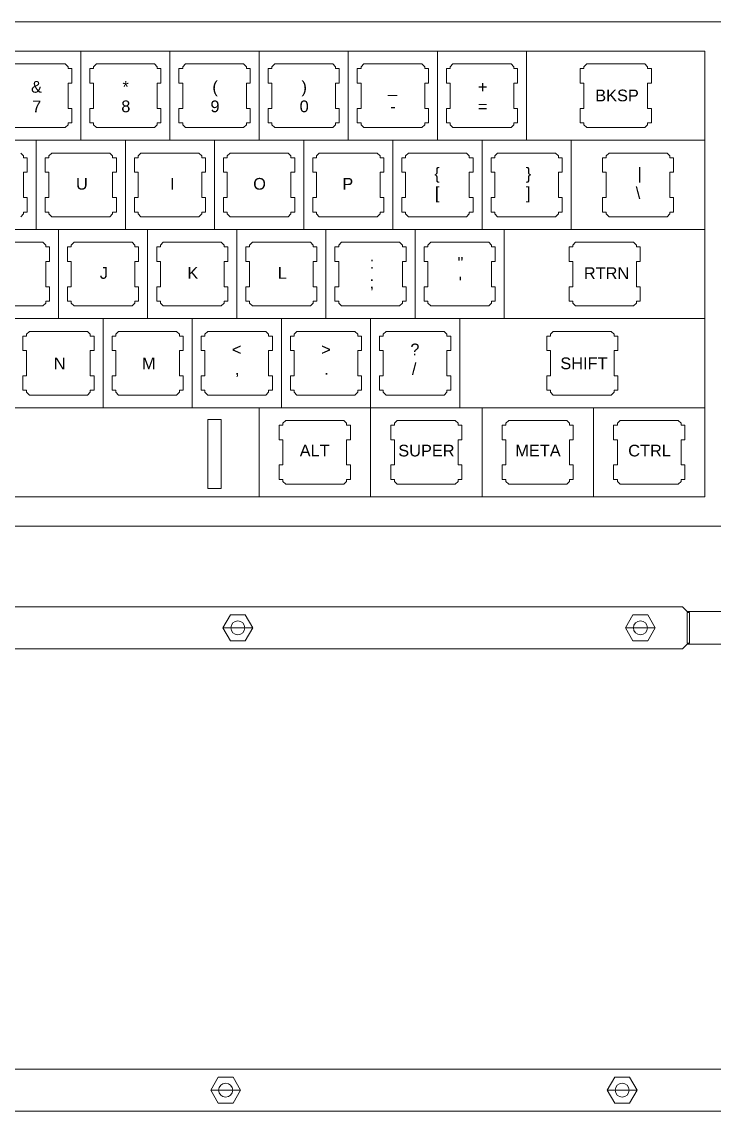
# Model space of a CAD drawing. Header units: millimetres. Extents: x -153 to 534, y -19 to 464.
# Drawn here: x 150.4 to 298.4, y 230.8 to 463.6 of the extents above; entities that cross this region are included whole.
import ezdxf

# ---------------------------------------------------------------- set-up
doc = ezdxf.new("R2010")
doc.units = ezdxf.units.MM
doc.header["$MEASUREMENT"] = 0
doc.layers.add('Keys', color=7, linetype='Continuous', lineweight=0, true_color=0x8a0002)
doc.layers.add('working path', color=250, linetype='Continuous')
doc.styles.get("Standard").update_dxf_attribs({"font": 'arial.ttf'})

msp = doc.modelspace()

# ---------------------------------------------------------------- linework, layer by layer
at = {"layer": 'Keys', "lineweight": 0}
for p, q in [((10.62, 457.28), (296.37, 457.28)), ((163.02, 457.28), (163.02, 438.23)), ((182.07, 457.28), (182.07, 438.23)), ((201.12, 457.28), (201.12, 438.23)), ((220.17, 457.28), (220.17, 438.23)), ((239.22, 457.28), (239.22, 438.23)), ((258.27, 457.28), (258.27, 438.23)), ((296.37, 457.28), (296.37, 362.03)), ((10.62, 438.23), (296.37, 438.23)), ((153.49, 438.23), (153.49, 419.18)), ((172.54, 438.23), (172.54, 419.18)), ((191.59, 438.23), (191.59, 419.18)), ((210.64, 438.23), (210.64, 419.18)), ((210.64, 438.23), (210.64, 419.18)), ((229.69, 438.23), (229.69, 419.18)), ((248.74, 438.23), (248.74, 419.18)), ((267.79, 438.23), (267.79, 419.18)), ((10.62, 419.18), (296.37, 419.18)), ((158.25, 419.18), (158.25, 400.13)), ((177.3, 419.18), (177.3, 400.13)), ((196.35, 419.18), (196.35, 400.13)), ((215.4, 419.18), (215.4, 400.13)), ((234.45, 419.18), (234.45, 400.13)), ((253.5, 419.18), (253.5, 400.13)), ((10.62, 400.13), (296.37, 400.13)), ((167.78, 400.13), (167.78, 381.08)), ((186.83, 400.13), (186.83, 381.08)), ((205.88, 400.13), (205.88, 381.08)), ((224.93, 400.13), (224.93, 381.08)), ((243.98, 400.13), (243.98, 381.08)), ((10.62, 381.08), (296.37, 381.08)), ((201.12, 381.08), (201.12, 362.03)), ((224.93, 381.08), (224.93, 362.03)), ((248.74, 381.08), (248.74, 362.03)), ((272.55, 381.08), (272.55, 362.03)), ((10.62, 362.03), (296.37, 362.03))]:
    msp.add_line(p, q, dxfattribs=at)
at = {"layer": 'working path', "color": 7, "lineweight": 0}
for p, q in [((7.54, 463.55), (380.4, 463.55)), ((147.29, 454.55), (159.69, 454.55)), ((160.29, 453.95), (159.69, 454.55)), ((165.74, 453.95), (166.34, 454.55)), ((166.34, 454.55), (178.74, 454.55)), ((179.34, 453.95), (178.74, 454.55)), ((184.79, 453.95), (185.39, 454.55)), ((185.39, 454.55), (197.79, 454.55)), ((198.39, 453.95), (197.79, 454.55)), ((203.84, 453.95), (204.44, 454.55)), ((204.44, 454.55), (216.84, 454.55)), ((217.44, 453.95), (216.84, 454.55)), ((222.89, 453.95), (223.49, 454.55)), ((223.49, 454.55), (235.89, 454.55)), ((236.49, 453.95), (235.89, 454.55)), ((241.94, 453.95), (242.54, 454.55)), ((242.54, 454.55), (254.94, 454.55)), ((255.54, 453.95), (254.94, 454.55)), ((270.52, 453.95), (271.12, 454.55)), ((271.12, 454.55), (283.52, 454.55)), ((284.12, 453.95), (283.52, 454.55)), ((160.29, 453.55), (160.29, 453.95)), ((161.09, 453.55), (160.29, 453.55)), ((161.09, 453.55), (161.09, 450.45)), ((164.94, 453.55), (164.94, 450.45)), ((164.94, 453.55), (165.74, 453.55)), ((165.74, 453.55), (165.74, 453.95)), ((179.34, 453.55), (179.34, 453.95)), ((180.14, 453.55), (179.34, 453.55)), ((180.14, 453.55), (180.14, 450.45)), ((183.99, 453.55), (183.99, 450.45)), ((183.99, 453.55), (184.79, 453.55)), ((184.79, 453.55), (184.79, 453.95)), ((198.39, 453.55), (198.39, 453.95)), ((199.19, 453.55), (198.39, 453.55)), ((199.19, 453.55), (199.19, 450.45)), ((203.04, 453.55), (203.04, 450.45)), ((203.04, 453.55), (203.84, 453.55)), ((203.84, 453.55), (203.84, 453.95)), ((217.44, 453.55), (217.44, 453.95)), ((218.24, 453.55), (217.44, 453.55)), ((218.24, 453.55), (218.24, 450.45)), ((222.09, 453.55), (222.09, 450.45)), ((222.09, 453.55), (222.89, 453.55)), ((222.89, 453.55), (222.89, 453.95)), ((236.49, 453.55), (236.49, 453.95)), ((237.29, 453.55), (236.49, 453.55)), ((237.29, 453.55), (237.29, 450.45)), ((241.14, 453.55), (241.14, 450.45)), ((241.14, 453.55), (241.94, 453.55)), ((241.94, 453.55), (241.94, 453.95)), ((255.54, 453.55), (255.54, 453.95)), ((256.34, 453.55), (255.54, 453.55)), ((256.34, 453.55), (256.34, 450.45)), ((269.72, 453.55), (269.72, 450.45)), ((269.72, 453.55), (270.52, 453.55)), ((270.52, 453.55), (270.52, 453.95)), ((284.12, 453.55), (284.12, 453.95)), ((284.92, 453.55), (284.12, 453.55)), ((284.92, 453.55), (284.92, 450.45)), ((160.29, 450.45), (160.29, 445.05)), ((160.29, 450.45), (161.09, 450.45)), ((165.74, 450.45), (164.94, 450.45)), ((165.74, 450.45), (165.74, 445.05)), ((179.34, 450.45), (179.34, 445.05)), ((179.34, 450.45), (180.14, 450.45)), ((184.79, 450.45), (183.99, 450.45)), ((184.79, 450.45), (184.79, 445.05)), ((198.39, 450.45), (198.39, 445.05)), ((198.39, 450.45), (199.19, 450.45)), ((203.84, 450.45), (203.04, 450.45)), ((203.84, 450.45), (203.84, 445.05)), ((217.44, 450.45), (217.44, 445.05)), ((217.44, 450.45), (218.24, 450.45)), ((222.89, 450.45), (222.09, 450.45)), ((222.89, 450.45), (222.89, 445.05)), ((236.49, 450.45), (236.49, 445.05)), ((236.49, 450.45), (237.29, 450.45)), ((241.94, 450.45), (241.14, 450.45)), ((241.94, 450.45), (241.94, 445.05)), ((255.54, 450.45), (255.54, 445.05)), ((255.54, 450.45), (256.34, 450.45)), ((270.52, 450.45), (269.72, 450.45)), ((270.52, 450.45), (270.52, 445.05)), ((284.12, 450.45), (284.12, 445.05)), ((284.12, 450.45), (284.92, 450.45)), ((160.29, 445.05), (161.09, 445.05)), ((161.09, 441.95), (161.09, 445.05)), ((164.94, 441.95), (164.94, 445.05)), ((165.74, 445.05), (164.94, 445.05)), ((179.34, 445.05), (180.14, 445.05)), ((180.14, 441.95), (180.14, 445.05)), ((183.99, 441.95), (183.99, 445.05)), ((184.79, 445.05), (183.99, 445.05)), ((198.39, 445.05), (199.19, 445.05)), ((199.19, 441.95), (199.19, 445.05)), ((203.04, 441.95), (203.04, 445.05)), ((203.84, 445.05), (203.04, 445.05)), ((217.44, 445.05), (218.24, 445.05)), ((218.24, 441.95), (218.24, 445.05)), ((222.09, 441.95), (222.09, 445.05)), ((222.89, 445.05), (222.09, 445.05)), ((236.49, 445.05), (237.29, 445.05)), ((237.29, 441.95), (237.29, 445.05)), ((241.14, 441.95), (241.14, 445.05)), ((241.94, 445.05), (241.14, 445.05)), ((255.54, 445.05), (256.34, 445.05)), ((256.34, 441.95), (256.34, 445.05)), ((269.72, 441.95), (269.72, 445.05)), ((270.52, 445.05), (269.72, 445.05)), ((284.12, 445.05), (284.92, 445.05)), ((284.92, 441.95), (284.92, 445.05)), ((147.29, 440.95), (159.69, 440.95)), ((160.29, 441.55), (159.69, 440.95)), ((161.09, 441.95), (160.29, 441.95)), ((160.29, 441.95), (160.29, 441.55)), ((164.94, 441.95), (165.74, 441.95)), ((165.74, 441.95), (165.74, 441.55)), ((165.74, 441.55), (166.34, 440.95)), ((166.34, 440.95), (178.74, 440.95)), ((179.34, 441.55), (178.74, 440.95)), ((180.14, 441.95), (179.34, 441.95)), ((179.34, 441.95), (179.34, 441.55)), ((183.99, 441.95), (184.79, 441.95)), ((184.79, 441.95), (184.79, 441.55)), ((184.79, 441.55), (185.39, 440.95)), ((185.39, 440.95), (197.79, 440.95)), ((198.39, 441.55), (197.79, 440.95)), ((199.19, 441.95), (198.39, 441.95)), ((198.39, 441.95), (198.39, 441.55)), ((203.04, 441.95), (203.84, 441.95)), ((203.84, 441.95), (203.84, 441.55)), ((203.84, 441.55), (204.44, 440.95)), ((204.44, 440.95), (216.84, 440.95)), ((217.44, 441.55), (216.84, 440.95)), ((218.24, 441.95), (217.44, 441.95)), ((217.44, 441.95), (217.44, 441.55)), ((222.09, 441.95), (222.89, 441.95)), ((222.89, 441.95), (222.89, 441.55)), ((222.89, 441.55), (223.49, 440.95)), ((223.49, 440.95), (235.89, 440.95)), ((236.49, 441.55), (235.89, 440.95)), ((237.29, 441.95), (236.49, 441.95)), ((236.49, 441.95), (236.49, 441.55)), ((241.14, 441.95), (241.94, 441.95)), ((241.94, 441.95), (241.94, 441.55)), ((241.94, 441.55), (242.54, 440.95)), ((242.54, 440.95), (254.94, 440.95)), ((255.54, 441.55), (254.94, 440.95)), ((256.34, 441.95), (255.54, 441.95)), ((255.54, 441.95), (255.54, 441.55)), ((269.72, 441.95), (270.52, 441.95)), ((270.52, 441.95), (270.52, 441.55)), ((270.52, 441.55), (271.12, 440.95)), ((271.12, 440.95), (283.52, 440.95)), ((284.12, 441.55), (283.52, 440.95)), ((284.92, 441.95), (284.12, 441.95)), ((284.12, 441.95), (284.12, 441.55)), ((150.77, 434.9), (150.17, 435.5)), ((156.22, 434.9), (156.82, 435.5)), ((156.82, 435.5), (169.22, 435.5)), ((169.82, 434.9), (169.22, 435.5)), ((175.27, 434.9), (175.87, 435.5)), ((175.87, 435.5), (188.27, 435.5)), ((188.87, 434.9), (188.27, 435.5)), ((194.32, 434.9), (194.92, 435.5)), ((194.92, 435.5), (207.32, 435.5)), ((207.92, 434.9), (207.32, 435.5)), ((213.37, 434.9), (213.97, 435.5)), ((213.97, 435.5), (226.37, 435.5)), ((226.97, 434.9), (226.37, 435.5)), ((232.42, 434.9), (233.02, 435.5)), ((233.02, 435.5), (245.42, 435.5)), ((246.02, 434.9), (245.42, 435.5)), ((251.47, 434.9), (252.07, 435.5)), ((252.07, 435.5), (264.47, 435.5)), ((265.07, 434.9), (264.47, 435.5)), ((275.28, 434.9), (275.88, 435.5)), ((275.88, 435.5), (288.28, 435.5)), ((288.88, 434.9), (288.28, 435.5)), ((150.77, 434.5), (150.77, 434.9)), ((151.57, 434.5), (150.77, 434.5)), ((151.57, 434.5), (151.57, 431.4)), ((155.42, 434.5), (155.42, 431.4)), ((155.42, 434.5), (156.22, 434.5)), ((156.22, 434.5), (156.22, 434.9)), ((169.82, 434.5), (169.82, 434.9)), ((170.62, 434.5), (169.82, 434.5)), ((170.62, 434.5), (170.62, 431.4)), ((174.47, 434.5), (174.47, 431.4)), ((174.47, 434.5), (175.27, 434.5)), ((175.27, 434.5), (175.27, 434.9)), ((188.87, 434.5), (188.87, 434.9)), ((189.67, 434.5), (188.87, 434.5)), ((189.67, 434.5), (189.67, 431.4)), ((193.52, 434.5), (193.52, 431.4)), ((193.52, 434.5), (194.32, 434.5)), ((194.32, 434.5), (194.32, 434.9)), ((207.92, 434.5), (207.92, 434.9)), ((208.72, 434.5), (207.92, 434.5)), ((208.72, 434.5), (208.72, 431.4)), ((212.57, 434.5), (212.57, 431.4)), ((212.57, 434.5), (213.37, 434.5)), ((213.37, 434.5), (213.37, 434.9)), ((226.97, 434.5), (226.97, 434.9)), ((227.77, 434.5), (226.97, 434.5)), ((227.77, 434.5), (227.77, 431.4)), ((231.62, 434.5), (231.62, 431.4)), ((231.62, 434.5), (232.42, 434.5)), ((232.42, 434.5), (232.42, 434.9)), ((246.02, 434.5), (246.02, 434.9)), ((246.82, 434.5), (246.02, 434.5)), ((246.82, 434.5), (246.82, 431.4)), ((250.67, 434.5), (250.67, 431.4)), ((250.67, 434.5), (251.47, 434.5)), ((251.47, 434.5), (251.47, 434.9)), ((265.07, 434.5), (265.07, 434.9)), ((265.87, 434.5), (265.07, 434.5)), ((265.87, 434.5), (265.87, 431.4)), ((274.48, 434.5), (274.48, 431.4)), ((274.48, 434.5), (275.28, 434.5)), ((275.28, 434.5), (275.28, 434.9)), ((288.88, 434.5), (288.88, 434.9)), ((289.68, 434.5), (288.88, 434.5)), ((289.68, 434.5), (289.68, 431.4)), ((150.77, 431.4), (150.77, 426)), ((150.77, 431.4), (151.57, 431.4)), ((156.22, 431.4), (155.42, 431.4)), ((156.22, 431.4), (156.22, 426)), ((169.82, 431.4), (169.82, 426)), ((169.82, 431.4), (170.62, 431.4)), ((175.27, 431.4), (174.47, 431.4)), ((175.27, 431.4), (175.27, 426)), ((188.87, 431.4), (188.87, 426)), ((188.87, 431.4), (189.67, 431.4)), ((194.32, 431.4), (193.52, 431.4)), ((194.32, 431.4), (194.32, 426)), ((207.92, 431.4), (207.92, 426)), ((207.92, 431.4), (208.72, 431.4)), ((213.37, 431.4), (212.57, 431.4)), ((213.37, 431.4), (213.37, 426)), ((226.97, 431.4), (226.97, 426)), ((226.97, 431.4), (227.77, 431.4)), ((232.42, 431.4), (231.62, 431.4)), ((232.42, 431.4), (232.42, 426)), ((246.02, 431.4), (246.02, 426)), ((246.02, 431.4), (246.82, 431.4)), ((251.47, 431.4), (250.67, 431.4)), ((251.47, 431.4), (251.47, 426)), ((265.07, 431.4), (265.07, 426)), ((265.07, 431.4), (265.87, 431.4)), ((275.28, 431.4), (274.48, 431.4)), ((275.28, 431.4), (275.28, 426)), ((288.88, 431.4), (288.88, 426)), ((288.88, 431.4), (289.68, 431.4)), ((150.77, 426), (151.57, 426)), ((151.57, 422.9), (151.57, 426)), ((155.42, 422.9), (155.42, 426)), ((156.22, 426), (155.42, 426)), ((169.82, 426), (170.62, 426)), ((170.62, 422.9), (170.62, 426)), ((174.47, 422.9), (174.47, 426)), ((175.27, 426), (174.47, 426)), ((188.87, 426), (189.67, 426)), ((189.67, 422.9), (189.67, 426)), ((193.52, 422.9), (193.52, 426)), ((194.32, 426), (193.52, 426)), ((207.92, 426), (208.72, 426)), ((208.72, 422.9), (208.72, 426)), ((212.57, 422.9), (212.57, 426)), ((213.37, 426), (212.57, 426)), ((226.97, 426), (227.77, 426)), ((227.77, 422.9), (227.77, 426)), ((231.62, 422.9), (231.62, 426)), ((232.42, 426), (231.62, 426)), ((246.02, 426), (246.82, 426)), ((246.82, 422.9), (246.82, 426)), ((250.67, 422.9), (250.67, 426)), ((251.47, 426), (250.67, 426)), ((265.07, 426), (265.87, 426)), ((265.87, 422.9), (265.87, 426)), ((274.48, 422.9), (274.48, 426)), ((275.28, 426), (274.48, 426)), ((288.88, 426), (289.68, 426)), ((289.68, 422.9), (289.68, 426)), ((150.77, 422.5), (150.17, 421.9)), ((151.57, 422.9), (150.77, 422.9)), ((150.77, 422.9), (150.77, 422.5)), ((155.42, 422.9), (156.22, 422.9)), ((156.22, 422.9), (156.22, 422.5)), ((156.22, 422.5), (156.82, 421.9)), ((156.82, 421.9), (169.22, 421.9)), ((169.82, 422.5), (169.22, 421.9)), ((170.62, 422.9), (169.82, 422.9)), ((169.82, 422.9), (169.82, 422.5)), ((174.47, 422.9), (175.27, 422.9)), ((175.27, 422.9), (175.27, 422.5)), ((175.27, 422.5), (175.87, 421.9)), ((175.87, 421.9), (188.27, 421.9)), ((188.87, 422.5), (188.27, 421.9)), ((189.67, 422.9), (188.87, 422.9)), ((188.87, 422.9), (188.87, 422.5)), ((193.52, 422.9), (194.32, 422.9)), ((194.32, 422.9), (194.32, 422.5)), ((194.32, 422.5), (194.92, 421.9)), ((194.92, 421.9), (207.32, 421.9)), ((207.92, 422.5), (207.32, 421.9)), ((208.72, 422.9), (207.92, 422.9)), ((207.92, 422.9), (207.92, 422.5)), ((212.57, 422.9), (213.37, 422.9)), ((213.37, 422.9), (213.37, 422.5)), ((213.37, 422.5), (213.97, 421.9)), ((213.97, 421.9), (226.37, 421.9)), ((226.97, 422.5), (226.37, 421.9)), ((227.77, 422.9), (226.97, 422.9)), ((226.97, 422.9), (226.97, 422.5)), ((231.62, 422.9), (232.42, 422.9)), ((232.42, 422.9), (232.42, 422.5)), ((232.42, 422.5), (233.02, 421.9)), ((233.02, 421.9), (245.42, 421.9)), ((246.02, 422.5), (245.42, 421.9)), ((246.82, 422.9), (246.02, 422.9)), ((246.02, 422.9), (246.02, 422.5)), ((250.67, 422.9), (251.47, 422.9)), ((251.47, 422.9), (251.47, 422.5)), ((251.47, 422.5), (252.07, 421.9)), ((252.07, 421.9), (264.47, 421.9)), ((265.07, 422.5), (264.47, 421.9)), ((265.87, 422.9), (265.07, 422.9)), ((265.07, 422.9), (265.07, 422.5)), ((274.48, 422.9), (275.28, 422.9)), ((275.28, 422.9), (275.28, 422.5)), ((275.28, 422.5), (275.88, 421.9)), ((275.88, 421.9), (288.28, 421.9)), ((288.88, 422.5), (288.28, 421.9)), ((289.68, 422.9), (288.88, 422.9)), ((288.88, 422.9), (288.88, 422.5)), ((142.53, 416.45), (154.93, 416.45)), ((155.53, 415.85), (154.93, 416.45)), ((155.53, 415.45), (155.53, 415.85)), ((156.33, 415.45), (155.53, 415.45)), ((156.33, 415.45), (156.33, 412.35)), ((160.18, 415.45), (160.18, 412.35)), ((160.18, 415.45), (160.98, 415.45)), ((160.98, 415.85), (161.58, 416.45)), ((160.98, 415.45), (160.98, 415.85)), ((161.58, 416.45), (173.98, 416.45)), ((174.58, 415.85), (173.98, 416.45)), ((174.58, 415.45), (174.58, 415.85)), ((175.38, 415.45), (174.58, 415.45)), ((175.38, 415.45), (175.38, 412.35)), ((179.23, 415.45), (179.23, 412.35)), ((179.23, 415.45), (180.03, 415.45)), ((180.03, 415.85), (180.63, 416.45)), ((180.03, 415.45), (180.03, 415.85)), ((180.63, 416.45), (193.03, 416.45)), ((193.63, 415.85), (193.03, 416.45)), ((193.63, 415.45), (193.63, 415.85)), ((194.43, 415.45), (193.63, 415.45)), ((194.43, 415.45), (194.43, 412.35)), ((198.28, 415.45), (198.28, 412.35)), ((198.28, 415.45), (199.08, 415.45)), ((199.08, 415.85), (199.68, 416.45)), ((199.08, 415.45), (199.08, 415.85)), ((199.68, 416.45), (212.08, 416.45)), ((212.68, 415.85), (212.08, 416.45)), ((212.68, 415.45), (212.68, 415.85)), ((213.48, 415.45), (212.68, 415.45)), ((213.48, 415.45), (213.48, 412.35)), ((217.33, 415.45), (217.33, 412.35)), ((217.33, 415.45), (218.13, 415.45)), ((218.13, 415.85), (218.73, 416.45)), ((218.13, 415.45), (218.13, 415.85)), ((218.73, 416.45), (231.13, 416.45)), ((231.73, 415.85), (231.13, 416.45)), ((231.73, 415.45), (231.73, 415.85)), ((232.53, 415.45), (231.73, 415.45)), ((232.53, 415.45), (232.53, 412.35)), ((236.38, 415.45), (236.38, 412.35)), ((236.38, 415.45), (237.18, 415.45)), ((237.18, 415.85), (237.78, 416.45)), ((237.18, 415.45), (237.18, 415.85)), ((237.78, 416.45), (250.18, 416.45)), ((250.78, 415.85), (250.18, 416.45)), ((250.78, 415.45), (250.78, 415.85)), ((251.58, 415.45), (250.78, 415.45)), ((251.58, 415.45), (251.58, 412.35)), ((267.34, 415.45), (267.34, 412.35)), ((267.34, 415.45), (268.14, 415.45)), ((268.14, 415.85), (268.74, 416.45)), ((268.14, 415.45), (268.14, 415.85)), ((281.14, 416.45), (268.74, 416.45)), ((281.74, 415.85), (281.14, 416.45)), ((281.74, 415.45), (281.74, 415.85)), ((282.54, 415.45), (281.74, 415.45)), ((282.54, 415.45), (282.54, 412.35)), ((155.53, 412.35), (155.53, 406.95)), ((155.53, 412.35), (156.33, 412.35)), ((160.98, 412.35), (160.18, 412.35)), ((160.98, 412.35), (160.98, 406.95)), ((174.58, 412.35), (174.58, 406.95)), ((174.58, 412.35), (175.38, 412.35)), ((180.03, 412.35), (179.23, 412.35)), ((180.03, 412.35), (180.03, 406.95)), ((193.63, 412.35), (193.63, 406.95)), ((193.63, 412.35), (194.43, 412.35)), ((199.08, 412.35), (198.28, 412.35)), ((199.08, 412.35), (199.08, 406.95)), ((212.68, 412.35), (212.68, 406.95)), ((212.68, 412.35), (213.48, 412.35)), ((218.13, 412.35), (217.33, 412.35)), ((218.13, 412.35), (218.13, 406.95)), ((231.73, 412.35), (231.73, 406.95)), ((231.73, 412.35), (232.53, 412.35)), ((237.18, 412.35), (236.38, 412.35)), ((237.18, 412.35), (237.18, 406.95)), ((250.78, 412.35), (250.78, 406.95)), ((250.78, 412.35), (251.58, 412.35)), ((268.14, 412.35), (267.34, 412.35)), ((268.14, 406.95), (268.14, 412.35)), ((281.74, 406.95), (281.74, 412.35)), ((281.74, 412.35), (282.54, 412.35)), ((155.53, 406.95), (156.33, 406.95)), ((156.33, 403.85), (156.33, 406.95)), ((160.18, 403.85), (160.18, 406.95)), ((160.98, 406.95), (160.18, 406.95)), ((174.58, 406.95), (175.38, 406.95)), ((175.38, 403.85), (175.38, 406.95)), ((179.23, 403.85), (179.23, 406.95)), ((180.03, 406.95), (179.23, 406.95)), ((193.63, 406.95), (194.43, 406.95)), ((194.43, 403.85), (194.43, 406.95)), ((198.28, 403.85), (198.28, 406.95)), ((199.08, 406.95), (198.28, 406.95)), ((212.68, 406.95), (213.48, 406.95)), ((213.48, 403.85), (213.48, 406.95)), ((217.33, 403.85), (217.33, 406.95)), ((218.13, 406.95), (217.33, 406.95)), ((231.73, 406.95), (232.53, 406.95)), ((232.53, 403.85), (232.53, 406.95)), ((236.38, 403.85), (236.38, 406.95)), ((237.18, 406.95), (236.38, 406.95)), ((250.78, 406.95), (251.58, 406.95)), ((251.58, 403.85), (251.58, 406.95)), ((267.34, 403.85), (267.34, 406.95)), ((268.14, 406.95), (267.34, 406.95)), ((281.74, 406.95), (282.54, 406.95)), ((282.54, 403.85), (282.54, 406.95)), ((142.53, 402.85), (154.93, 402.85)), ((155.53, 403.45), (154.93, 402.85)), ((156.33, 403.85), (155.53, 403.85)), ((155.53, 403.85), (155.53, 403.45)), ((160.18, 403.85), (160.98, 403.85)), ((160.98, 403.85), (160.98, 403.45)), ((160.98, 403.45), (161.58, 402.85)), ((161.58, 402.85), (173.98, 402.85)), ((174.58, 403.45), (173.98, 402.85)), ((175.38, 403.85), (174.58, 403.85)), ((174.58, 403.85), (174.58, 403.45)), ((179.23, 403.85), (180.03, 403.85)), ((180.03, 403.85), (180.03, 403.45)), ((180.03, 403.45), (180.63, 402.85)), ((180.63, 402.85), (193.03, 402.85)), ((193.63, 403.45), (193.03, 402.85)), ((194.43, 403.85), (193.63, 403.85)), ((193.63, 403.85), (193.63, 403.45)), ((198.28, 403.85), (199.08, 403.85)), ((199.08, 403.85), (199.08, 403.45)), ((199.08, 403.45), (199.68, 402.85)), ((199.68, 402.85), (212.08, 402.85)), ((212.68, 403.45), (212.08, 402.85)), ((213.48, 403.85), (212.68, 403.85)), ((212.68, 403.85), (212.68, 403.45)), ((217.33, 403.85), (218.13, 403.85)), ((218.13, 403.85), (218.13, 403.45)), ((218.13, 403.45), (218.73, 402.85)), ((218.73, 402.85), (231.13, 402.85)), ((231.73, 403.45), (231.13, 402.85)), ((232.53, 403.85), (231.73, 403.85)), ((231.73, 403.85), (231.73, 403.45)), ((236.38, 403.85), (237.18, 403.85)), ((237.18, 403.85), (237.18, 403.45)), ((237.18, 403.45), (237.78, 402.85)), ((237.78, 402.85), (250.18, 402.85)), ((250.78, 403.45), (250.18, 402.85)), ((251.58, 403.85), (250.78, 403.85)), ((250.78, 403.85), (250.78, 403.45)), ((267.34, 403.85), (268.14, 403.85)), ((268.14, 403.45), (268.14, 403.85)), ((268.14, 403.45), (268.74, 402.85)), ((281.14, 402.85), (268.74, 402.85)), ((281.74, 403.45), (281.14, 402.85)), ((281.74, 403.85), (281.74, 403.45)), ((282.54, 403.85), (281.74, 403.85)), ((150.65, 396.4), (150.65, 393.3)), ((150.65, 396.4), (151.45, 396.4)), ((151.45, 396.8), (152.05, 397.4)), ((151.45, 396.4), (151.45, 396.8)), ((152.05, 397.4), (164.45, 397.4)), ((165.05, 396.8), (164.45, 397.4)), ((165.05, 396.4), (165.05, 396.8)), ((165.85, 396.4), (165.05, 396.4)), ((165.85, 396.4), (165.85, 393.3)), ((169.7, 396.4), (169.7, 393.3)), ((169.7, 396.4), (170.5, 396.4)), ((170.5, 396.8), (171.1, 397.4)), ((170.5, 396.4), (170.5, 396.8)), ((171.1, 397.4), (183.5, 397.4)), ((184.1, 396.8), (183.5, 397.4)), ((184.1, 396.4), (184.1, 396.8)), ((184.9, 396.4), (184.1, 396.4)), ((184.9, 396.4), (184.9, 393.3)), ((188.75, 396.4), (188.75, 393.3)), ((188.75, 396.4), (189.55, 396.4)), ((189.55, 396.8), (190.15, 397.4)), ((189.55, 396.4), (189.55, 396.8)), ((190.15, 397.4), (202.55, 397.4)), ((203.15, 396.8), (202.55, 397.4)), ((203.15, 396.4), (203.15, 396.8)), ((203.95, 396.4), (203.15, 396.4)), ((203.95, 396.4), (203.95, 393.3)), ((207.8, 396.4), (207.8, 393.3)), ((207.8, 396.4), (208.6, 396.4)), ((208.6, 396.8), (209.2, 397.4)), ((208.6, 396.4), (208.6, 396.8)), ((209.2, 397.4), (221.6, 397.4)), ((222.2, 396.8), (221.6, 397.4)), ((222.2, 396.4), (222.2, 396.8)), ((223, 396.4), (222.2, 396.4)), ((223, 396.4), (223, 393.3)), ((226.85, 396.4), (226.85, 393.3)), ((226.85, 396.4), (227.65, 396.4)), ((227.65, 396.8), (228.25, 397.4)), ((227.65, 396.4), (227.65, 396.8)), ((228.25, 397.4), (240.65, 397.4)), ((241.25, 396.8), (240.65, 397.4)), ((241.25, 396.4), (241.25, 396.8)), ((242.05, 396.4), (241.25, 396.4)), ((242.05, 396.4), (242.05, 393.3)), ((262.57, 396.4), (262.57, 393.3)), ((262.57, 396.4), (263.37, 396.4)), ((263.37, 396.8), (263.97, 397.4)), ((263.37, 396.4), (263.37, 396.8)), ((263.97, 397.4), (276.37, 397.4)), ((276.97, 396.8), (276.37, 397.4)), ((276.97, 396.8), (276.97, 396.4)), ((277.77, 396.4), (276.97, 396.4)), ((277.77, 396.4), (277.77, 393.3)), ((151.45, 393.3), (150.65, 393.3)), ((151.45, 393.3), (151.45, 387.9)), ((165.05, 393.3), (165.05, 387.9)), ((165.05, 393.3), (165.85, 393.3)), ((170.5, 393.3), (169.7, 393.3)), ((170.5, 393.3), (170.5, 387.9)), ((184.1, 393.3), (184.1, 387.9)), ((184.1, 393.3), (184.9, 393.3)), ((189.55, 393.3), (188.75, 393.3)), ((189.55, 393.3), (189.55, 387.9)), ((203.15, 393.3), (203.15, 387.9)), ((203.15, 393.3), (203.95, 393.3)), ((208.6, 393.3), (207.8, 393.3)), ((208.6, 393.3), (208.6, 387.9)), ((222.2, 393.3), (222.2, 387.9)), ((222.2, 393.3), (223, 393.3)), ((227.65, 393.3), (226.85, 393.3)), ((227.65, 393.3), (227.65, 387.9)), ((241.25, 393.3), (241.25, 387.9)), ((241.25, 393.3), (242.05, 393.3)), ((263.37, 393.3), (262.57, 393.3)), ((263.37, 393.3), (263.37, 387.9)), ((276.97, 393.3), (276.97, 387.9)), ((276.97, 393.3), (277.77, 393.3)), ((150.65, 384.8), (150.65, 387.9)), ((151.45, 387.9), (150.65, 387.9)), ((165.05, 387.9), (165.85, 387.9)), ((165.85, 384.8), (165.85, 387.9)), ((169.7, 384.8), (169.7, 387.9)), ((170.5, 387.9), (169.7, 387.9)), ((184.1, 387.9), (184.9, 387.9)), ((184.9, 384.8), (184.9, 387.9)), ((188.75, 384.8), (188.75, 387.9)), ((189.55, 387.9), (188.75, 387.9)), ((203.15, 387.9), (203.95, 387.9)), ((203.95, 384.8), (203.95, 387.9)), ((207.8, 384.8), (207.8, 387.9)), ((208.6, 387.9), (207.8, 387.9)), ((222.2, 387.9), (223, 387.9)), ((223, 384.8), (223, 387.9)), ((226.85, 384.8), (226.85, 387.9)), ((227.65, 387.9), (226.85, 387.9)), ((241.25, 387.9), (242.05, 387.9)), ((242.05, 384.8), (242.05, 387.9)), ((262.57, 384.8), (262.57, 387.9)), ((263.37, 387.9), (262.57, 387.9)), ((276.97, 387.9), (277.77, 387.9)), ((277.77, 384.8), (277.77, 387.9)), ((150.65, 384.8), (151.45, 384.8)), ((151.45, 384.8), (151.45, 384.4)), ((151.45, 384.4), (152.05, 383.8)), ((165.05, 384.4), (164.45, 383.8)), ((165.85, 384.8), (165.05, 384.8)), ((165.05, 384.8), (165.05, 384.4)), ((169.7, 384.8), (170.5, 384.8)), ((170.5, 384.8), (170.5, 384.4)), ((170.5, 384.4), (171.1, 383.8)), ((184.1, 384.4), (183.5, 383.8)), ((184.9, 384.8), (184.1, 384.8)), ((184.1, 384.8), (184.1, 384.4)), ((188.75, 384.8), (189.55, 384.8)), ((189.55, 384.8), (189.55, 384.4)), ((189.55, 384.4), (190.15, 383.8)), ((203.15, 384.4), (202.55, 383.8)), ((203.95, 384.8), (203.15, 384.8)), ((203.15, 384.8), (203.15, 384.4)), ((207.8, 384.8), (208.6, 384.8)), ((208.6, 384.8), (208.6, 384.4)), ((208.6, 384.4), (209.2, 383.8)), ((222.2, 384.4), (221.6, 383.8)), ((223, 384.8), (222.2, 384.8)), ((222.2, 384.8), (222.2, 384.4)), ((226.85, 384.8), (227.65, 384.8)), ((227.65, 384.8), (227.65, 384.4)), ((227.65, 384.4), (228.25, 383.8)), ((241.25, 384.4), (240.65, 383.8)), ((242.05, 384.8), (241.25, 384.8)), ((241.25, 384.8), (241.25, 384.4)), ((262.57, 384.8), (263.37, 384.8)), ((263.37, 384.8), (263.37, 384.4)), ((263.37, 384.4), (263.97, 383.8)), ((276.97, 384.4), (276.37, 383.8)), ((276.97, 384.8), (276.97, 384.4)), ((277.77, 384.8), (276.97, 384.8)), ((152.05, 383.8), (164.45, 383.8)), ((171.1, 383.8), (183.5, 383.8)), ((190.15, 383.8), (202.55, 383.8)), ((209.2, 383.8), (221.6, 383.8)), ((228.25, 383.8), (240.65, 383.8)), ((263.97, 383.8), (276.37, 383.8)), ((190.14, 363.8), (190.14, 378.55)), ((190.14, 378.55), (193.04, 378.55)), ((193.04, 363.8), (193.04, 378.55)), ((205.42, 377.35), (205.42, 374.25)), ((205.42, 377.35), (206.22, 377.35)), ((206.22, 377.75), (206.82, 378.35)), ((206.22, 377.35), (206.22, 377.75)), ((206.82, 378.35), (219.22, 378.35)), ((219.82, 377.75), (219.22, 378.35)), ((219.82, 377.35), (219.82, 377.75)), ((220.62, 377.35), (219.82, 377.35)), ((220.62, 377.35), (220.62, 374.25)), ((229.24, 377.35), (229.24, 374.25)), ((229.24, 377.35), (230.04, 377.35)), ((230.04, 377.75), (230.64, 378.35)), ((230.04, 377.35), (230.04, 377.75)), ((230.64, 378.35), (243.04, 378.35)), ((243.64, 377.75), (243.04, 378.35)), ((243.64, 377.35), (243.64, 377.75)), ((244.44, 377.35), (243.64, 377.35)), ((244.44, 377.35), (244.44, 374.25)), ((253.05, 377.35), (253.05, 374.25)), ((253.05, 377.35), (253.85, 377.35)), ((253.85, 377.75), (254.45, 378.35)), ((253.85, 377.35), (253.85, 377.75)), ((254.45, 378.35), (266.85, 378.35)), ((267.45, 377.75), (266.85, 378.35)), ((267.45, 377.35), (267.45, 377.75)), ((268.25, 377.35), (267.45, 377.35)), ((268.25, 377.35), (268.25, 374.25)), ((276.86, 377.35), (276.86, 374.25)), ((276.86, 377.35), (277.66, 377.35)), ((277.66, 377.75), (278.26, 378.35)), ((277.66, 377.35), (277.66, 377.75)), ((278.26, 378.35), (290.66, 378.35)), ((291.26, 377.75), (290.66, 378.35)), ((291.26, 377.35), (291.26, 377.75)), ((292.06, 377.35), (291.26, 377.35)), ((292.06, 377.35), (292.06, 374.25)), ((206.22, 374.25), (205.42, 374.25)), ((206.22, 374.25), (206.22, 368.85)), ((219.82, 374.25), (219.82, 368.85)), ((219.82, 374.25), (220.62, 374.25)), ((230.04, 374.25), (229.24, 374.25)), ((230.04, 374.25), (230.04, 368.85)), ((243.64, 374.25), (243.64, 368.85)), ((243.64, 374.25), (244.44, 374.25)), ((253.85, 374.25), (253.05, 374.25)), ((253.85, 374.25), (253.85, 368.85)), ((267.45, 374.25), (267.45, 368.85)), ((267.45, 374.25), (268.25, 374.25)), ((277.66, 374.25), (276.86, 374.25)), ((277.66, 374.25), (277.66, 368.85)), ((291.26, 374.25), (291.26, 368.85)), ((291.26, 374.25), (292.06, 374.25)), ((205.42, 365.75), (205.42, 368.85)), ((206.22, 368.85), (205.42, 368.85)), ((219.82, 368.85), (220.62, 368.85)), ((220.62, 365.75), (220.62, 368.85)), ((229.24, 365.75), (229.24, 368.85)), ((230.04, 368.85), (229.24, 368.85)), ((243.64, 368.85), (244.44, 368.85)), ((244.44, 365.75), (244.44, 368.85)), ((253.05, 365.75), (253.05, 368.85)), ((253.85, 368.85), (253.05, 368.85)), ((267.45, 368.85), (268.25, 368.85)), ((268.25, 365.75), (268.25, 368.85)), ((276.86, 365.75), (276.86, 368.85)), ((277.66, 368.85), (276.86, 368.85)), ((291.26, 368.85), (292.06, 368.85)), ((292.06, 365.75), (292.06, 368.85)), ((205.42, 365.75), (206.22, 365.75)), ((206.22, 365.75), (206.22, 365.35)), ((220.62, 365.75), (219.82, 365.75)), ((219.82, 365.75), (219.82, 365.35)), ((229.24, 365.75), (230.04, 365.75)), ((230.04, 365.75), (230.04, 365.35)), ((244.44, 365.75), (243.64, 365.75)), ((243.64, 365.75), (243.64, 365.35)), ((253.05, 365.75), (253.85, 365.75)), ((253.85, 365.75), (253.85, 365.35)), ((268.25, 365.75), (267.45, 365.75)), ((267.45, 365.75), (267.45, 365.35)), ((276.86, 365.75), (277.66, 365.75)), ((277.66, 365.75), (277.66, 365.35)), ((292.06, 365.75), (291.26, 365.75)), ((291.26, 365.75), (291.26, 365.35)), ((190.14, 363.8), (193.04, 363.8)), ((206.22, 365.35), (206.82, 364.75)), ((206.82, 364.75), (219.22, 364.75)), ((219.82, 365.35), (219.22, 364.75)), ((230.04, 365.35), (230.64, 364.75)), ((230.64, 364.75), (243.04, 364.75)), ((243.64, 365.35), (243.04, 364.75)), ((253.85, 365.35), (254.45, 364.75)), ((254.45, 364.75), (266.85, 364.75)), ((267.45, 365.35), (266.85, 364.75)), ((277.66, 365.35), (278.26, 364.75)), ((278.26, 364.75), (290.66, 364.75)), ((291.26, 365.35), (290.66, 364.75)), ((7.54, 355.75), (380.4, 355.75)), ((7.54, 338.55), (291.59, 338.55)), ((292.59, 337.55), (291.59, 338.55)), ((193.4, 334.05), (194.99, 336.8)), ((194.99, 336.8), (198.16, 336.8)), ((198.16, 336.8), (199.75, 334.05)), ((279.41, 334.05), (281, 336.8)), ((281, 336.8), (284.18, 336.8)), ((284.18, 336.8), (285.76, 334.05)), ((292.59, 337.55), (300.84, 337.55)), ((292.59, 337.35), (292.59, 330.75)), ((292.59, 337.35), (293.09, 337.35)), ((293.09, 330.75), (293.09, 337.35)), ((194.99, 331.3), (193.4, 334.05)), ((193.4, 334.05), (199.75, 334.05)), ((199.75, 334.05), (198.16, 331.3)), ((281, 331.3), (279.41, 334.05)), ((279.41, 334.05), (285.76, 334.05)), ((285.76, 334.05), (284.18, 331.3)), ((198.16, 331.3), (194.99, 331.3)), ((284.18, 331.3), (281, 331.3)), ((292.59, 330.75), (293.09, 330.75)), ((291.59, 329.55), (14.54, 329.55)), ((291.59, 329.55), (292.59, 330.55)), ((292.59, 330.55), (300.84, 330.55)), ((14.54, 239.75), (373.4, 239.75)), ((190.8, 235.25), (192.38, 238)), ((192.38, 238), (195.56, 238)), ((195.56, 238), (197.15, 235.25)), ((275.51, 235.25), (277.1, 238)), ((277.1, 238), (280.28, 238)), ((280.28, 238), (281.86, 235.25)), ((192.38, 232.5), (190.8, 235.25)), ((190.8, 235.25), (197.15, 235.25)), ((197.15, 235.25), (195.56, 232.5)), ((277.1, 232.5), (275.51, 235.25)), ((275.51, 235.25), (281.86, 235.25)), ((281.86, 235.25), (280.28, 232.5)), ((7.54, 230.75), (380.4, 230.75)), ((195.56, 232.5), (192.38, 232.5)), ((280.28, 232.5), (277.1, 232.5))]:
    msp.add_line(p, q, dxfattribs=at)
for centre in [(196.57, 334.05), (282.59, 334.05), (193.97, 235.25), (278.69, 235.25)]:
    msp.add_circle(centre, 1.5, dxfattribs=at)

# ---------------------------------------------------------------- texts
at = {"layer": 'Keys', "lineweight": 0, "char_height": 2.5, "attachment_point": 1}
for s, width, heights, insert in [('\\pi0.4912;&\\P\\pi0.73165;7', 3.0817, [0], (151.9, 450.9)), ('\\pi0.97722;*\\P\\pi0.71716;8', 3.0817, [0], (170.95, 450.9)), ('\\pi1.1281;(\\P\\pi0.71886;9', 3.0817, [0], (190, 450.9)), ('\\pi1.1281;)\\P\\pi0.72568;0', 3.0817, [0], (209.05, 450.9)), ('\\pi0.71545;+\\P=', 3.0817, [0], (247.15, 450.9)), ('\\pi0.55003;_\\P\\pi1.0693;-', 3.0817, [0], (228.1, 450.9)), ('\\pi-2.9143;BKSP', 3.0817, [0], (275.85, 449.06)), ('\\pi2.019;\\{\\P\\pi2.1742;[', 5.0253, [0], (236.52, 432.41)), ('\\}\\P]', 5.0253, [0], (258.11, 432.41)), ('\\pi2.3788;|\\P\\pi2.0275;\\\\', 5.0253, [0], (279.56, 432.41)), ('U', 5.0253, [0], (161.99, 430.18)), ('\\pi2.3472;I', 5.0253, [0], (179.73, 430.18)), ('O', 5.0253, [0], (199.85, 430.18)), ('P', 5.0253, [0], (218.9, 430.18)), ('\\pi1.2599;:\\P\\pi1.2497;;', 2.8694, [0], (223.48, 413.28)), ('\\pi0.97681;"\\P\\pi1.2599;\'', 2.8694, [0], (242.53, 413.28)), ('\\pi0.74403;J', 2.8694, [0], (166.33, 411.13)), ('\\pi0.40126;K', 2.8694, [0], (185.38, 411.13)), ('\\pi0.65365;L', 2.8694, [0], (204.43, 411.13)), ('\\pi-3.1347;RTRN', 2.8694, [0], (273.63, 411.1)), ('\\pi2.564;<\\P\\pi3.2069;,', 6.7839, [0], (192.75, 394.79)), ('\\pi2.564;>\\P\\pi3.2172;.', 6.7839, [0], (211.8, 394.79)), ('\\pi2.5853;?\\P\\pi2.9068;/', 6.7839, [0], (230.85, 394.79)), ('\\pi4.2895;N', 10.5486, [2.5], (152.95, 391.8)), ('\\pi4.0814;M', 10.5486, [2.5], (172, 391.8)), ('SHIFT', 9.2965, [0], (265.48, 391.82)), ('\\pi1.8908;ALT', 10.1169, [0], (207.9, 373.17)), ('\\pi-0.85729;SUPER', 10.1169, [0], (231.71, 373.17)), ('\\pi0.33473;META', 10.1169, [0], (255.52, 373.17)), ('\\pi0.64765;CTRL', 10.1169, [0], (279.33, 373.17))]:
    msp.add_mtext_dynamic_manual_height_columns(s, width=width, gutter_width=12.5, heights=heights, dxfattribs=dict(at, insert=insert))

doc.saveas('drawing.dxf')
